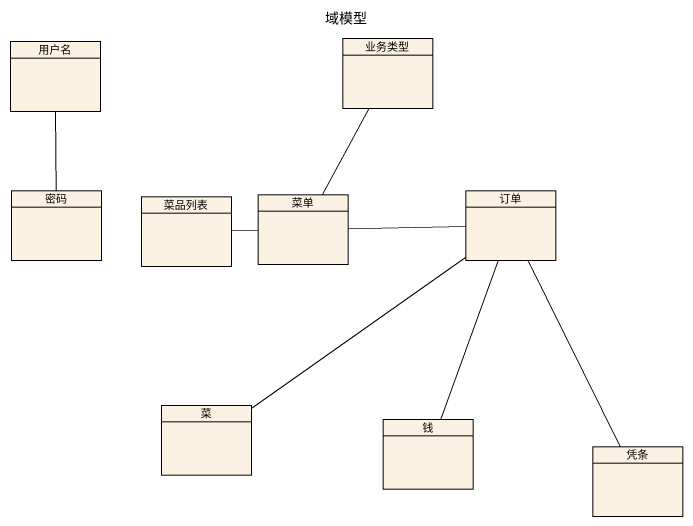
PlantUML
@startuml
title 域模型
hide circle
hide empty members
class 用户名
class 业务类型
class 密码
class 菜品列表
class 菜单
class 订单
class 菜
class 钱
class 凭条
用户名 -- 密码
业务类型 -- 菜单
菜品列表 -right- 菜单
菜单 -right- 订单
订单 -- 菜
订单 -- 钱
订单 -- 凭条
@enduml
